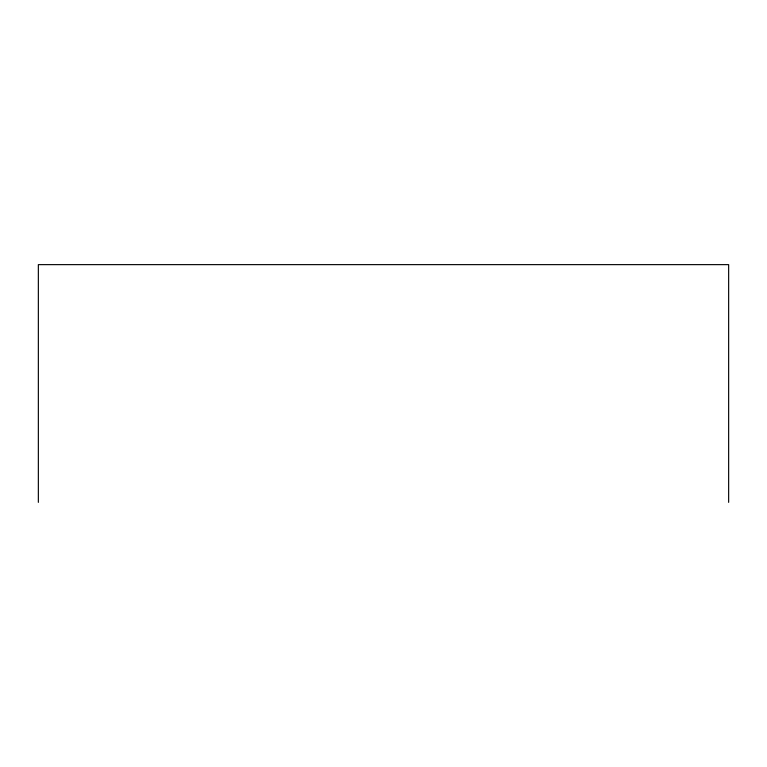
<?xml version="1.0" encoding="UTF-8"?>
<svg xmlns="http://www.w3.org/2000/svg" width="767" height="767" viewBox="0 0 767 767"><rect width="100%" height="100%" fill="white"/><g stroke="black" fill="none" stroke-linecap="round" stroke-linejoin="round"><path stroke-width="1.15" d="M728.65 502.366L728.65 264.634L38.35 264.634L38.35 502.366"/></g></svg>
